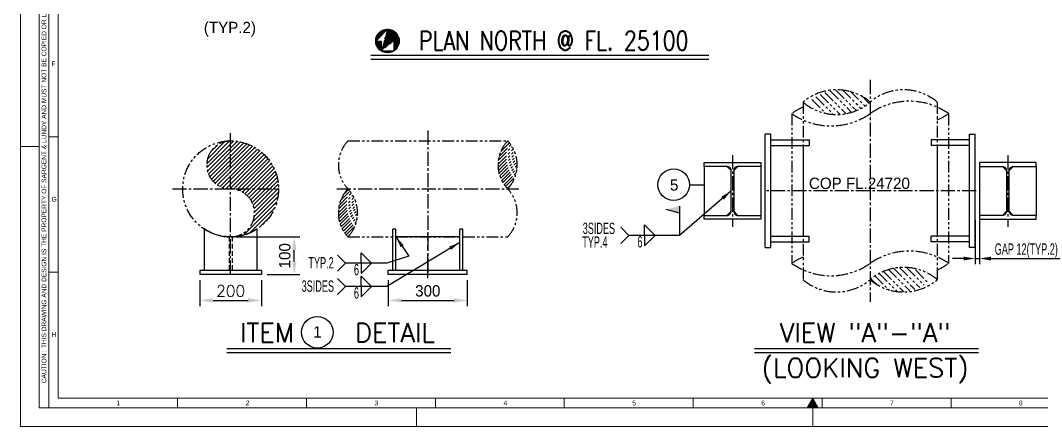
# Model space of a CAD drawing. Header units: millimetres. Extents: x 0 to 4222, y 0 to 2966.
# Drawn here: x 0 to 2707, y 0 to 1075 of the extents above; entities that cross this region are included whole.
import ezdxf
from ezdxf.enums import TextEntityAlignment as Align

# ---------------------------------------------------------------- set-up
doc = ezdxf.new("R2010")
doc.units = ezdxf.units.MM
doc.header["$LTSCALE"] = 50
for name, pattern in [('CENTER', [2, 1.25, -0.25, 0.25, -0.25]), ('CENTER2', [1.125, 0.75, -0.125, 0.125, -0.125]), ('HIDDEN', [0.375, 0.25, -0.125]), ('PHANTOM2', [1.25, 0.625, -0.125, 0.125, -0.125, 0.125, -0.125])]:
    doc.linetypes.add(name, pattern=pattern)
for name, color, linetype in [('1', 1, 'CENTER'), ('1. continuous', 3, 'Continuous'), ('2. Hidden', 2, 'HIDDEN'), ('3. phantom', 6, 'PHANTOM2'), ('5. text', 2, 'Continuous'), ('7. center', 1, 'CENTER2'), ('dimension', 7, 'Continuous'), ('text', 2, 'Continuous')]:
    doc.layers.add(name, color=color, linetype=linetype)
for name, color, linetype, lineweight in [('4', 4, 'Continuous', 9), ('G-ANNO-BRDR', 3, 'Continuous', 0), ('G-ANNO-TTLB', 7, 'Continuous', 0)]:
    doc.layers.add(name, color=color, linetype=linetype, lineweight=lineweight)
doc.styles.add('ROMANS', font='romans.shx', dxfattribs={"width": 0.8, "bigfont": 'whgtxt.shx'})
doc.styles.add('Style-Arial', font='ARIAL.TTF')
doc.dimstyles.new('ISO-25', dxfattribs={"dimscale": 10, "dimtxt": 3, "dimasz": 3, "dimexe": 1.5, "dimexo": 1.5, "dimgap": 1, "dimtad": 1, "dimdec": 0, "dimrnd": 0.5, "dimtxsty": 'Standard', "dimcen": 2.5, "dimclrd": 4, "dimclre": 4, "dimclrt": 2, "dimadec": 0, "dimazin": 0, "dimtfac": 1, "dimtdec": 0, "dimtmove": 0, "dimatfit": 3, "dimfxl": 0, "dimarcsym": 0})
doc.dimstyles.get("Standard").update_dxf_attribs({"dimtxt": 0.18, "dimasz": 0.18, "dimexe": 0.18, "dimexo": 0.0625, "dimgap": 0.09, "dimtad": 0, "dimtih": 1, "dimtoh": 1, "dimdec": 4, "dimzin": 0, "dimdsep": 46, "dimtxsty": 'Standard', "dimcen": 0.09, "dimadec": 0, "dimazin": 0, "dimtfac": 1, "dimtdec": 4, "dimtofl": 0, "dimtmove": 0, "dimatfit": 3, "dimfxl": 0, "dimtolj": 1, "dimtzin": 0, "dimarcsym": 0})

# ---------------------------------------------------------------- blocks, each defined once
blk = doc.blocks.new('*D3')
at = {"color": 4, "lineweight": -2, "transparency": 16777216}
for p, q in [((475.8, 387.1), (475.8, 319)), ((638.6, 387.1), (638.6, 319)), ((510.8, 334), (603.6, 334))]:
    blk.add_line(p, q, dxfattribs=at)
at = {"color": 4, "transparency": 16777216}
for points in [[(510.8, 339.9), (510.8, 328.2), (475.8, 334)], [(603.6, 339.9), (603.6, 328.2), (638.6, 334)]]:
    blk.add_solid(points, dxfattribs=at)
at = {"layer": 'Defpoints', "color": 0, "transparency": 16777216}
for p in [(475.8, 402.1), (638.6, 402.1), (638.6, 334)]:
    blk.add_point(p, dxfattribs=at)
at = {"color": 2, "transparency": 16777216, "insert": (557.2, 359), "char_height": 30, "attachment_point": 5}
blk.add_mtext('{\\Ftxt.shx|c1;200}', dxfattribs=at)
blk = doc.blocks.new('*D4')
at = {"color": 4, "lineweight": -2, "transparency": 16777216}
for p, q in [((572.2, 502.1), (740.8, 502.1)), ((725.8, 437.1), (725.8, 467.1)), ((653.6, 402.1), (740.8, 402.1))]:
    blk.add_line(p, q, dxfattribs=at)
at = {"color": 4, "transparency": 16777216}
for points in [[(720, 467.1), (731.7, 467.1), (725.8, 502.1)], [(720, 437.1), (731.7, 437.1), (725.8, 402.1)]]:
    blk.add_solid(points, dxfattribs=at)
at = {"layer": 'Defpoints', "color": 0, "transparency": 16777216}
for p in [(557.2, 502.1), (725.8, 502.1), (638.6, 402.1)]:
    blk.add_point(p, dxfattribs=at)
at = {"color": 2, "transparency": 16777216, "insert": (700.8, 452.1), "char_height": 30, "attachment_point": 5, "rotation": 90}
blk.add_mtext('100', dxfattribs=at)
blk = doc.blocks.new('*D5')
at = {"color": 4, "lineweight": -2, "transparency": 16777216}
for p, q in [((975.1, 387.1), (975.1, 319)), ((1184.4, 387.1), (1184.4, 319)), ((1010.1, 334), (1149.4, 334))]:
    blk.add_line(p, q, dxfattribs=at)
at = {"color": 4, "transparency": 16777216}
for points in [[(1010.1, 339.9), (1010.1, 328.2), (975.1, 334)], [(1149.4, 339.9), (1149.4, 328.2), (1184.4, 334)]]:
    blk.add_solid(points, dxfattribs=at)
at = {"layer": 'Defpoints', "color": 0, "transparency": 16777216}
for p in [(975.1, 402.1), (1184.4, 402.1), (1184.4, 334)]:
    blk.add_point(p, dxfattribs=at)
at = {"color": 2, "transparency": 16777216, "insert": (1079.8, 359), "char_height": 30, "attachment_point": 5}
blk.add_mtext('300', dxfattribs=at)
blk = doc.blocks.new('1111')
at = {"layer": 'G-ANNO-BRDR', "color": 3, "lineweight": 13, "ltscale": 0.172512}
for p, q in [((0, 0), (0, 2966.5)), ((4200, 0), (0, 0))]:
    blk.add_line(p, q, dxfattribs=at)
at = {"layer": 'G-ANNO-TTLB', "color": 7, "lineweight": 13, "ltscale": 0.172512}
for p, q in [((74.9, 49.9), (74.9, 2916.5)), ((99.9, 74.9), (99.9, 2891.6)), ((99.9, 766.6), (74.9, 766.6)), ((0, 741.6), (49.9, 741.6)), ((99.9, 408.3), (74.9, 408.3)), ((74.9, 74.9), (74.9, 49.9)), ((4150.1, 74.9), (99.9, 74.9)), ((416.6, 74.9), (416.6, 49.9)), ((758.3, 74.9), (758.3, 49.9)), ((1099.9, 74.9), (1099.9, 49.9)), ((1441.6, 74.9), (1441.6, 49.9)), ((1783.3, 74.9), (1783.3, 49.9)), ((2085.6, 49.9), (2100, 74.9)), ((2100, 74.9), (2100, 0)), ((2100, 74.9), (2100, 49.9)), ((2100, 74.9), (2114.4, 49.9)), ((2125, 74.9), (2125, 49.9)), ((2466.6, 74.9), (2466.6, 49.9)), ((0, 49.9), (0, 0)), ((99.9, 49.9), (74.9, 49.9)), ((4175, 49.9), (74.9, 49.9)), ((1050, 49.9), (1050, 0)), ((2114.4, 49.9), (2085.6, 49.9)), ((0, 0), (49.9, 0))]:
    blk.add_line(p, q, dxfattribs=at)
at = {"layer": 'G-ANNO-TTLB', "color": 7, "lineweight": 13}
for p, q in [((49.9, 1572.9), (49.9, 49.9)), ((74.9, 49.9), (74.9, 1572.9)), ((49.9, 49.9), (74.9, 49.9))]:
    blk.add_line(p, q, dxfattribs=at)
at = {"layer": 'G-ANNO-TTLB', "color": 7, "lineweight": 13, "ltscale": 0.172512}
blk.add_solid([(2085.6, 49.9), (2100, 74.9), (2114.4, 49.9)], dxfattribs=at)
at = {"layer": '4', "color": 7, "style": 'Style-Arial', "width": 0.8}
for s, p in [('F', (82.1, 954.1)), ('G', (82.5, 595.7)), ('H', (82.1, 237.4)), ('1', (254.3, 56.2)), ('2', (597.1, 56.2)), ('3', (938.5, 56.2)), ('4', (1280.6, 56.2)), ('5', (1621.9, 56.2)), ('6', (1963.6, 56.2)), ('7', (2305.2, 56.2)), ('8', (2646.9, 56.2))]:
    blk.add_text(s, height=12.5, dxfattribs=at).set_placement(p)
at = {"layer": 'G-ANNO-TTLB', "color": 7, "lineweight": 13, "style": 'Style-Arial', "width": 0.8}
blk.add_text('CAUTION : THIS DRAWING AND DESIGN IS THE PROPERTY OF SARGENT & LUNDY AND MUST NOT BE COPIED OR LENT WITHOUT THEIR PERMISSION IN WRITING.', height=12.4851, rotation=90, dxfattribs=at).set_placement((62.4, 803.4), align=Align.MIDDLE_CENTER)

msp = doc.modelspace()

# ---------------------------------------------------------------- hatches: boundary and pattern name
at = {"layer": '3. phantom'}
h = msp.add_hatch(dxfattribs=at)
h.set_pattern_fill('ANSI31', color=256, scale=60, style=0)
h.set_pattern_definition([(45, (-2746.6766, 212.746), (-5.303301, 5.303301), [])])
edge = h.paths.add_edge_path()
edge.add_arc((557.4, 692.6), 63.5, 90.1464, 269.8536)
edge.add_line((557.2, 629.1), (557.2, 756.1))
edge = h.paths.add_edge_path()
edge.add_line((557.2, 756.1), (557.2, 629.1))
edge.add_line((557.2, 629.1), (684.2, 629.1))
edge.add_arc((557.2, 629.1), 127, 360, 450)
edge = h.paths.add_edge_path()
edge.add_arc((557.2, 629.1), 127, 270, 360)
edge.add_line((684.2, 629.1), (557.2, 629.1))
edge.add_arc((557, 565.6), 63.5, -89.8536, 89.8536, ccw=False)
at = {"layer": '5. text'}
h = msp.add_hatch(dxfattribs=at)
h.set_pattern_fill('ANSI31', color=256, scale=0.6, angle=270, style=0)
h.set_pattern_definition([(45, (2299.7542, 2702.0265), (1.3470384, -1.3470384), [])])
edge = h.paths.add_edge_path()
edge.add_arc((972.9, 1020.6), 31.2, -180, 180, ccw=False)
edge = h.paths.add_edge_path(flags=16)
edge.add_line((941.7, 1020.6), (956.1, 1020.6))
edge.add_line((956.1, 1020.6), (956.1, 994.3))
edge.add_line((989.7, 1020.6), (1004.1, 1020.6))
edge.add_line((989.7, 1020.6), (989.7, 994.3))
edge.add_line((956.1, 994.3), (989.7, 994.3))
edge.add_line((972.9, 1051.8), (1004.1, 1020.6))
edge.add_line((972.9, 1051.8), (941.7, 1020.6))
h.paths.add_polyline_path([(963, 1033.2), (982.6, 1033.2), (982.6, 1008), (963, 1008)], flags=8)

# ---------------------------------------------------------------- linework, layer by layer
for p, q in [((1773.3, 640.3), (1812.3, 640.3)), ((487.4, 522.9), (487.4, 413.3)), ((626.9, 522.9), (626.9, 413.3)), ((995.1, 522.9), (986.7, 522.9)), ((986.7, 413.3), (986.7, 522.9)), ((995.1, 413.3), (995.1, 522.9)), ((1172.8, 522.9), (1164.4, 522.9)), ((1164.4, 413.3), (1164.4, 522.9)), ((1172.8, 413.3), (1172.8, 522.9)), ((1164.4, 502.1), (995.1, 502.1)), ((638.6, 413.3), (475.8, 413.3)), ((475.8, 413.3), (475.8, 402.1)), ((638.6, 413.3), (638.6, 402.1)), ((1184.4, 413.3), (975.1, 413.3)), ((975.1, 402.1), (975.1, 413.3)), ((1184.4, 402.1), (1184.4, 413.3)), ((638.6, 402.1), (475.8, 402.1)), ((1184.4, 402.1), (975.1, 402.1))]:
    msp.add_line(p, q)
at = {"color": 7}
msp.add_circle((1731.6, 640.3), 41.7, dxfattribs=at)
msp.add_arc((557.2, 629.6), 127.4, 236.8081, 303.1919)
at = {"layer": '1'}
msp.add_line((1079.8, 392.8), (1079.8, 511.4), dxfattribs=at)
at = {"layer": '1. continuous'}
for p, q in [((1989.3, 773.8), (1974.3, 773.8)), ((1974.3, 473.8), (1974.3, 773.8)), ((1989.3, 473.8), (1989.3, 773.8)), ((1989.3, 758.8), (2090.6, 758.8)), ((2090.6, 758.8), (2090.6, 743.8)), ((2413.9, 758.8), (2413.9, 743.8)), ((2515.3, 758.8), (2413.9, 758.8)), ((2515.3, 773.8), (2530.3, 773.8)), ((2515.3, 473.8), (2515.3, 773.8)), ((2530.3, 473.8), (2530.3, 773.8)), ((1989.3, 743.8), (2090.6, 743.8)), ((2074.3, 743.8), (2074.3, 503.8)), ((2515.3, 743.8), (2413.9, 743.8)), ((2430.3, 743.8), (2430.3, 503.8)), ((1812.3, 688.8), (1812.3, 558.8)), ((1872.8, 688.8), (1883.8, 677.8)), ((1901.8, 688.8), (1890.8, 677.8)), ((1962.3, 688.8), (1962.3, 558.8)), ((2542.3, 688.8), (2542.3, 558.8)), ((2602.8, 688.8), (2613.8, 677.8)), ((2631.8, 688.8), (2620.8, 677.8)), ((2692.3, 688.8), (2692.3, 558.8)), ((1883.8, 569.8), (1872.8, 558.8)), ((1890.8, 569.8), (1901.8, 558.8)), ((2613.8, 569.8), (2602.8, 558.8)), ((2620.8, 569.8), (2631.8, 558.8)), ((1989.3, 503.8), (2090.6, 503.8)), ((1989.3, 488.8), (2090.6, 488.8)), ((2090.6, 488.8), (2090.6, 503.8)), ((2413.9, 488.8), (2413.9, 503.8)), ((2515.3, 503.8), (2413.9, 503.8)), ((2515.3, 488.8), (2413.9, 488.8)), ((1974.3, 473.8), (1989.3, 473.8)), ((2530.3, 473.8), (2515.3, 473.8))]:
    msp.add_line(p, q, dxfattribs=at)
for points in [[(1962.3, 548.8), (1812.3, 548.8), (1812.3, 558.8), (1872.8, 558.8, 0.414214), (1883.8, 569.8), (1883.8, 677.8, 0.414214), (1872.8, 688.8), (1812.3, 688.8), (1812.3, 698.8), (1962.3, 698.8), (1962.3, 688.8), (1901.8, 688.8, 0.414214), (1890.8, 677.8), (1890.8, 569.8, 0.414214), (1901.8, 558.8), (1962.3, 558.8)], [(2542.3, 548.8), (2692.3, 548.8), (2692.3, 558.8), (2631.8, 558.8, -0.414214), (2620.8, 569.8), (2620.8, 677.8, -0.414214), (2631.8, 688.8), (2692.3, 688.8), (2692.3, 698.8), (2542.3, 698.8), (2542.3, 688.8), (2602.8, 688.8, -0.414214), (2613.8, 677.8), (2613.8, 569.8, -0.414214), (2602.8, 558.8), (2542.3, 558.8)]]:
    msp.add_lwpolyline(points, format="xyb", close=True, dxfattribs=at)
at = {"layer": '2. Hidden'}
for p, q in [((553, 502.2), (553, 413.3)), ((561.4, 502.2), (561.4, 413.3))]:
    msp.add_line(p, q, dxfattribs=at)
at = {"layer": '3. phantom'}
for p, q in [((2108.4, 873), (2153.6, 827.8)), ((2119.8, 879.3), (2172.6, 826.5)), ((2132.2, 884.5), (2188.9, 827.8)), ((2146, 888.4), (2203.5, 830.9)), ((2161.3, 890.8), (2216.6, 835.5)), ((2178.8, 891), (2228.5, 841.3)), ((2199.7, 887.7), (2239.3, 848.1)), ((2229.1, 876), (2249.1, 856)), ((2074.3, 858.8), (2074.3, 388.8)), ((2098.1, 865.6), (2129.6, 834.1)), ((2430.3, 858.8), (2430.3, 388.8)), ((2044.3, 828.6), (2044.3, 431.9)), ((2460.3, 828.6), (2460.3, 431.9)), ((868.1, 756.1), (1291.4, 756.1)), ((1266, 694.7), (1306.4, 735.1)), ((1266.7, 704.2), (1303.2, 740.7)), ((1268.8, 715.1), (1299.7, 746.1)), ((1273.2, 728.4), (1295.9, 751.1)), ((1286.4, 750.4), (1291.7, 755.8)), ((1266.2, 686.1), (1309.3, 729.1)), ((1267.1, 678.1), (1311.7, 722.7)), ((1268.6, 670.8), (1313.8, 716)), ((1270.6, 663.9), (1315.4, 708.7)), ((1273, 657.5), (1316.4, 700.9)), ((1275.7, 651.4), (1316.8, 692.4)), ((1278.9, 645.7), (1316.3, 683.1)), ((1282.3, 640.3), (1314.6, 672.5)), ((1286.1, 635.2), (1310.8, 659.9)), ((848.7, 598.2), (873.5, 623)), ((857.9, 616.3), (869.4, 627.8)), ((1290.2, 630.5), (1301.4, 641.7)), ((842.7, 565.7), (883.8, 606.8)), ((843.1, 557.3), (886.6, 600.7)), ((843.2, 575.1), (880.7, 612.5)), ((844.9, 585.6), (877.2, 617.9)), ((844.1, 549.5), (888.9, 594.3)), ((845.7, 542.2), (890.9, 587.4)), ((847.8, 535.5), (892.4, 580.1)), ((850.3, 529.1), (893.3, 572.1)), ((853.1, 523.1), (893.5, 563.5)), ((856.3, 517.5), (892.8, 553.9)), ((859.8, 512.2), (890.7, 543)), ((863.7, 507.2), (886.2, 529.7)), ((867.8, 502.5), (872.7, 507.4)), ((868.1, 502.1), (986.7, 502.1)), ((995.1, 502.1), (1164.4, 502.1)), ((1172.8, 502.1), (1291.4, 502.1)), ((2286.9, 411.7), (2341.8, 356.8)), ((2299.8, 416.4), (2357.3, 358.9)), ((2314.2, 419.7), (2371.1, 362.7)), ((2330.4, 421.2), (2383.7, 367.9)), ((2349.1, 420.1), (2395.1, 374.1)), ((2372.5, 414.5), (2405.5, 381.4)), ((2254.5, 391), (2271.6, 373.9)), ((2264.3, 398.9), (2302.7, 360.5)), ((2275.1, 405.8), (2324, 356.8))]:
    msp.add_line(p, q, dxfattribs=at)
msp.add_circle((557.2, 629.1), 127, dxfattribs=at)
for centre, radius, start, end in [((2163.3, 753.7), 137.7, 49.7428, 130.2572), ((2341.3, 753.7), 137.7, 49.7428, 130.2572), ((2148.3, 679.1), 182.1, 113.9771, 124.8282), ((2163.3, 963.9), 137.7, 229.7428, 310.2572), ((2356.3, 679.1), 182.1, 55.1718, 124.8282), ((2148.3, 978.1), 182.1, 235.1718, 304.8282), ((2356.3, 978.1), 182.1, 293.9771, 304.8282), ((557.4, 692.6), 63.5, 90.1486, 269.8514), ((934.8, 692.6), 92.1, 136.3972, 223.6028), ((1358.1, 692.6), 92.1, 136.3972, 223.6028), ((1224.7, 692.6), 92.1, 316.3972, 43.6028), ((557, 565.6), 63.5, 270.1486, 89.8514), ((934.8, 565.6), 92.1, 136.3972, 223.6028), ((801.4, 565.6), 92.1, 316.3972, 43.6028), ((1224.7, 565.6), 92.1, 316.3972, 43.6028), ((2356.3, 282.4), 182.1, 55.1718, 124.8282), ((2148.3, 282.4), 182.1, 113.9771, 124.8282), ((2148.3, 581.4), 182.1, 235.1718, 304.8282), ((2341.3, 283.7), 137.7, 49.7428, 130.2572), ((2356.3, 581.4), 182.1, 293.9771, 304.8282), ((2163.3, 493.9), 137.7, 229.7428, 310.2572), ((2341.3, 493.9), 137.7, 229.7428, 310.2572)]:
    msp.add_arc(centre, radius, start, end, dxfattribs=at)
at = {"layer": '5. text'}
for p, q in [((972.9, 1051.8, 1.5), (941.7, 1020.6, 1.5)), ((972.9, 1051.8, 1.5), (1004.1, 1020.6, 1.5)), ((941.7, 1020.6, 1.5), (956.1, 1020.6, 1.5)), ((956.1, 1020.6, 1.5), (956.1, 994.3, 1.5)), ((989.7, 1020.6, 1.5), (989.7, 994.3, 1.5)), ((989.7, 1020.6, 1.5), (1004.1, 1020.6, 1.5)), ((928.7, 983.2), (1824.6, 983.2)), ((956.1, 994.3, 1.5), (989.7, 994.3, 1.5)), ((928.7, 972.2), (1824.6, 972.2)), ((547.2, 206.8), (1141.2, 206.8)), ((547.2, 195.8), (1141.2, 195.8)), ((1945.5, 206.8), (2539.5, 206.8)), ((1945.5, 195.8), (2539.5, 195.8))]:
    msp.add_line(p, q, dxfattribs=at)
msp.add_lwpolyline([(1029.8, 451.1), (971.4, 432.6)], dxfattribs=at)
msp.add_circle((972.9, 1020.6, 1.5), 31.2, dxfattribs=at)
at = {"layer": '5. text', "color": 7}
msp.add_circle((787.1, 249.6), 41.7, dxfattribs=at)
at = {"layer": '7. center'}
for p, q in [((2252.3, 917.7), (2252.3, 330)), ((557.2, 402.1), (557.2, 783.6)), ((1079.8, 783.6), (1079.8, 402.1)), ((1887.3, 718.8), (1887.3, 528.8)), ((2617.3, 718.8), (2617.3, 528.8)), ((402.7, 629.1), (684.2, 629.1)), ((838.7, 629.1), (1320.8, 629.1)), ((2533.4, 623.8), (1974.3, 623.8))]:
    msp.add_line(p, q, dxfattribs=at)
at = {"layer": 'dimension', "color": 2}
for p, q in [((1746.6, 565.2), (1711.8, 574.5)), ((1746.6, 583.8), (1746.6, 506.2)), ((1612.8, 506.2), (1591.6, 527.4)), ((1654.6, 506.2), (1654.6, 533.8)), ((1682.2, 506.2), (1654.6, 533.8)), ((1612.8, 506.2), (1591.6, 485)), ((1746.6, 506.2), (1612.8, 506.2)), ((1654.6, 506.2), (1654.6, 478.6)), ((1682.2, 506.2), (1654.6, 478.6)), ((903.4, 432.6), (903.4, 460.2)), ((931, 432.6), (903.4, 460.2)), ((861.5, 432.6), (840.3, 453.9)), ((861.5, 432.6), (840.3, 411.4)), ((971.4, 432.6), (861.5, 432.6)), ((903.4, 432.6), (903.4, 405.1)), ((931, 432.6), (903.4, 405.1)), ((861.5, 370.9), (840.3, 392.2)), ((903.4, 370.9), (903.4, 398.5)), ((931, 370.9), (903.4, 398.5)), ((861.5, 370.9), (840.3, 349.7)), ((971.4, 370.9), (861.5, 370.9)), ((903.4, 370.9), (903.4, 343.4)), ((931, 370.9), (903.4, 343.4))]:
    msp.add_line(p, q, dxfattribs=at)
at = {"layer": 'dimension', "color": 4}
for p, q in [((2530.3, 546.3), (2530.3, 429.8)), ((2542.3, 546.8), (2542.3, 429.8)), ((2500.3, 444.8), (2470.3, 444.8)), ((2530.3, 444.8), (2542.3, 444.8)), ((2571.7, 444.8), (2790.6, 444.8))]:
    msp.add_line(p, q, dxfattribs=at)
at = {"layer": 'dimension', "color": 2}
msp.add_solid([(1711.8, 574.5), (1746.6, 565.2), (1711.8, 574.5), (1746.6, 583.8)], dxfattribs=at)
at = {"layer": 'dimension', "color": 4}
for points in [[(2500.3, 449.8), (2500.3, 439.8), (2530.3, 444.8)], [(2572.3, 449.8), (2572.3, 439.8), (2542.3, 444.8)]]:
    msp.add_solid(points, dxfattribs=at)

# ---------------------------------------------------------------- block references
msp.add_blockref('1111', (0, 0))

# ---------------------------------------------------------------- texts
at = {"layer": '5. text', "style": 'ROMANS'}
msp.add_text('N', height=16.8, rotation=180, dxfattribs=at).set_placement((981.4, 1028.8, 1.5))
at = {"layer": '5. text', "style": 'ROMANS', "width": 0.8}
msp.add_text('PLAN NORTH @ FL. 25100', height=50, dxfattribs=at).set_placement((1413.5, 996.8), align=Align.CENTER)
at = {"layer": '5. text', "style": 'ROMANS'}
for s, p in [('ITEM    DETAIL', (840.3, 223.4)), ('VIEW "A"-"A"', (2238.6, 223.4)), ('(LOOKING WEST)', (2238.6, 130.5))]:
    msp.add_text(s, height=50, dxfattribs=at).set_placement(p, align=Align.CENTER)
at = {"layer": 'dimension', "color": 2}
msp.add_text('COP FL.24720', height=30, dxfattribs=at).set_placement((2090, 628.9))
at = {"layer": 'dimension', "color": 4, "width": 0.6}
for s, p in [('3SIDES', (1490.5, 509.7)), ('TYP.4', (1489.2, 473.3)), ('TYP.2', (763.5, 418.5)), ('3SIDES', (745.5, 356.8))]:
    msp.add_text(s, height=30, dxfattribs=at).set_placement(p)
for p in [(1642, 474), (890.7, 400.4), (890.7, 338.7)]:
    msp.add_text('6', height=30, dxfattribs=at).set_placement(p, align=Align.CENTER)
at = {"layer": 'dimension', "color": 2, "width": 0.6}
msp.add_text('GAP 12(TYP.2)', height=30, dxfattribs=at).set_placement((2582.6, 454.8))
at = {"layer": 'text', "color": 2}
msp.add_text('(TYP.2)', height=30, dxfattribs=at).set_placement((486.1, 1041.4))
for s, p in [('5', (1732.8, 624.6)), ('1', (787.1, 235.7))]:
    msp.add_text(s, height=30, dxfattribs=at).set_placement(p, align=Align.CENTER)

# ---------------------------------------------------------------- dimensions: what is measured, and where the dimension line sits
dim = msp.add_linear_dim(base=(725.8, 502.1), p1=(638.6, 402.1), p2=(557.2, 502.1), angle=90, text='100', dimstyle='Standard', override={"dimscale": 10, "dimtxt": 3, "dimasz": 3.5, "dimexe": 1.5, "dimexo": 1.5, "dimgap": 1, "dimtad": 1, "dimtih": 0, "dimtoh": 0, "dimdec": 0, "dimrnd": 0.5, "dimzin": 8, "dimdsep": 44, "dimcen": 2.5, "dimclrd": 4, "dimclre": 4, "dimclrt": 2, "dimtdec": 0, "dimtofl": 1, "dimtolj": 0, "dimtzin": 8})
dim.commit()
dim.dimension.update_dxf_attribs({"geometry": '*D4', "text_midpoint": (700.8, 452.1)})
for base, p1, p2, text, picture, middle in [((638.6, 334), (475.8, 402.1), (638.6, 402.1), '{\\Ftxt.shx|c1;200}', '*D3', (557.2, 359)), ((1184.4, 334), (975.1, 402.1), (1184.4, 402.1), '300', '*D5', (1079.8, 359))]:
    dim = msp.add_linear_dim(base=base, p1=p1, p2=p2, text=text, dimstyle='Standard', override={"dimscale": 10, "dimtxt": 3, "dimasz": 3.5, "dimexe": 1.5, "dimexo": 1.5, "dimgap": 1, "dimtad": 1, "dimtih": 0, "dimtoh": 0, "dimdec": 0, "dimrnd": 0.5, "dimzin": 8, "dimdsep": 44, "dimcen": 2.5, "dimclrd": 4, "dimclre": 4, "dimclrt": 2, "dimtdec": 0, "dimtofl": 1, "dimtolj": 0, "dimtzin": 8})
    dim.commit()
    dim.dimension.update_dxf_attribs({"geometry": picture, "text_midpoint": middle})

# ---------------------------------------------------------------- leaders
at = {"layer": '5. text'}
for points in [[(1883.8, 623.8), (1746.6, 506.2)], [(1164.4, 487.4), (971.4, 370.9)], [(995.1, 502.1), (1029.8, 451.1)]]:
    msp.add_leader(points, dimstyle='ISO-25', override={"dimgap": 1, "dimtad": 0, "dimclrd": 2}, dxfattribs=at)

doc.saveas('drawing.dxf')
